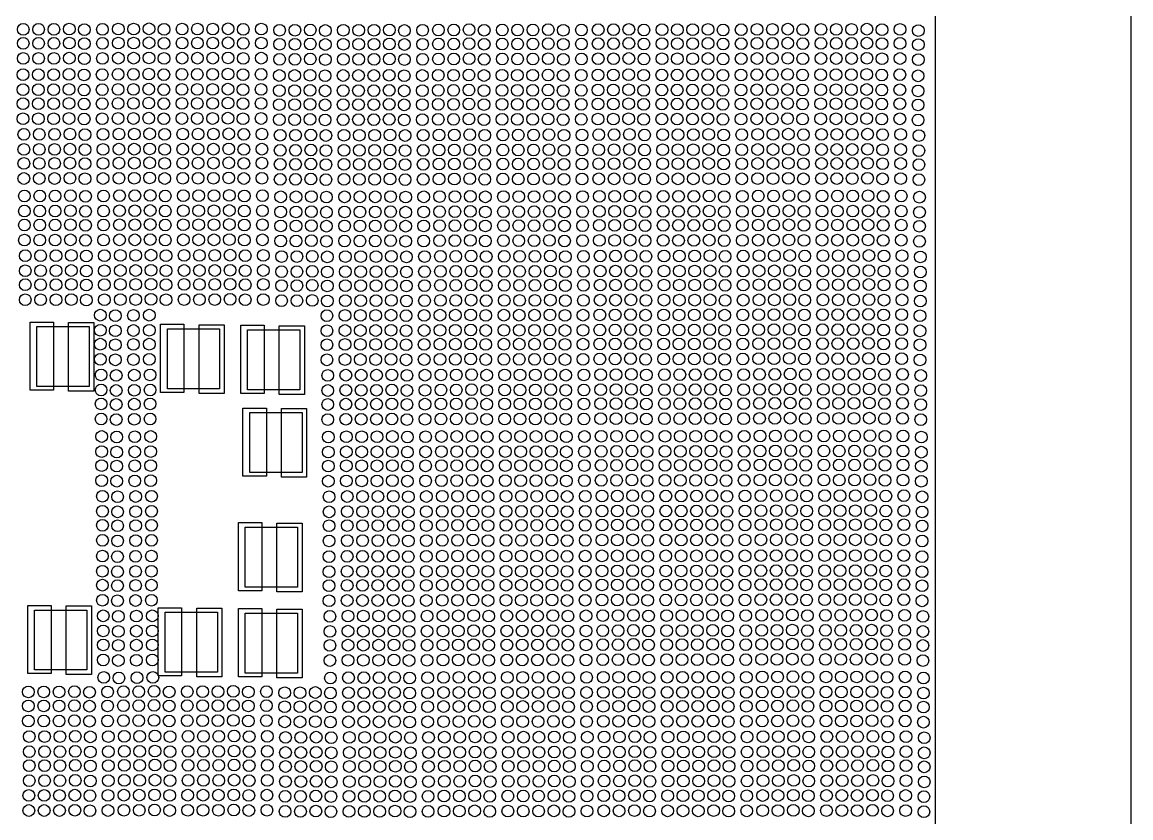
# Model space of a CAD drawing. Header units: millimetres. Extents: x 214 to 707, y -205 to 78.
# Drawn here: x 529.84 to 565.76, y -33.61 to -7.83 of the extents above; entities that cross this region are included whole.
import ezdxf

# ---------------------------------------------------------------- set-up
doc = ezdxf.new("R2010")
doc.units = ezdxf.units.MM
doc.layers.get('0').update_dxf_attribs({"linetype": 'CONTINUOUS', "lineweight": 25})

msp = doc.modelspace()

# ---------------------------------------------------------------- linework, layer by layer
for points in [[(499.764, 18.308), (565.756, 18.308), (565.756, -66.052), (499.764, -66.052)], [(506.424, 6.701), (559.411, 6.701), (559.411, -54.408), (506.424, -54.408)], [(530.093, -17.547), (530.85, -17.547), (530.85, -19.757), (530.093, -19.757)], [(531.339, -17.561), (532.155, -17.561), (532.155, -19.786), (531.339, -19.786)], [(530.316, -17.695), (532.007, -17.695), (532.007, -19.638), (530.316, -19.638)], [(534.32, -17.621), (535.077, -17.621), (535.077, -19.831), (534.32, -19.831)], [(534.543, -17.769), (536.234, -17.769), (536.234, -19.712), (534.543, -19.712)], [(535.566, -17.636), (536.382, -17.636), (536.382, -19.861), (535.566, -19.861)], [(536.916, -17.65), (537.672, -17.65), (537.672, -19.861), (536.916, -19.861)], [(537.139, -17.799), (538.829, -17.799), (538.829, -19.742), (537.139, -19.742)], [(538.162, -17.665), (538.978, -17.665), (538.978, -19.89), (538.162, -19.89)], [(536.99, -20.335), (537.747, -20.335), (537.747, -22.545), (536.99, -22.545)], [(538.236, -20.35), (539.052, -20.35), (539.052, -22.575), (538.236, -22.575)], [(537.213, -20.483), (538.904, -20.483), (538.904, -22.427), (537.213, -22.427)], [(536.842, -24.043), (537.598, -24.043), (537.598, -26.253), (536.842, -26.253)], [(538.088, -24.058), (538.904, -24.058), (538.904, -26.283), (538.088, -26.283)], [(537.064, -24.192), (538.755, -24.192), (538.755, -26.135), (537.064, -26.135)], [(530.019, -26.728), (530.775, -26.728), (530.775, -28.938), (530.019, -28.938)], [(530.241, -26.876), (531.932, -26.876), (531.932, -28.819), (530.241, -28.819)], [(531.265, -26.743), (532.081, -26.743), (532.081, -28.968), (531.265, -28.968)], [(534.246, -26.802), (535.003, -26.802), (535.003, -29.012), (534.246, -29.012)], [(535.492, -26.817), (536.308, -26.817), (536.308, -29.042), (535.492, -29.042)], [(536.842, -26.832), (537.598, -26.832), (537.598, -29.042), (536.842, -29.042)], [(538.088, -26.847), (538.904, -26.847), (538.904, -29.071), (538.088, -29.071)], [(534.469, -26.95), (536.16, -26.95), (536.16, -28.893), (534.469, -28.893)], [(537.064, -26.98), (538.755, -26.98), (538.755, -28.923), (537.064, -28.923)]]:
    msp.add_lwpolyline(points, close=True)
for centre in [(529.871, -8.067), (530.368, -8.067), (530.865, -8.067), (531.362, -8.058), (531.85, -8.076), (532.436, -8.067), (532.951, -8.058), (533.448, -8.058), (533.945, -8.049), (534.433, -8.067), (535.018, -8.058), (535.515, -8.058), (536.012, -8.058), (536.509, -8.049), (536.998, -8.067), (537.583, -8.058), (539.169, -8.086), (541.734, -8.086), (543.322, -8.086), (543.819, -8.086), (544.316, -8.077), (545.39, -8.086), (545.887, -8.086), (546.384, -8.086), (546.881, -8.077), (547.955, -8.086), (548.498, -8.078), (548.995, -8.078), (549.492, -8.069), (549.98, -8.087), (550.566, -8.078), (551.063, -8.078), (551.56, -8.078), (552.057, -8.069), (552.545, -8.087), (553.131, -8.078), (553.646, -8.069), (554.143, -8.069), (554.64, -8.06), (555.128, -8.078), (555.714, -8.069), (556.211, -8.069), (556.708, -8.069), (557.205, -8.06), (557.693, -8.078), (558.278, -8.069), (538.175, -8.095), (538.672, -8.095), (539.657, -8.104), (540.243, -8.095), (540.74, -8.095), (541.237, -8.095), (542.222, -8.104), (542.808, -8.095), (544.805, -8.095), (547.369, -8.095), (558.87, -8.106), (529.871, -8.519), (530.368, -8.519), (530.865, -8.519), (531.362, -8.511), (531.85, -8.528), (532.436, -8.519), (532.951, -8.511), (533.448, -8.511), (533.945, -8.502), (534.433, -8.519), (535.018, -8.511), (535.515, -8.511), (536.012, -8.511), (536.509, -8.502), (536.998, -8.519), (537.583, -8.511), (538.175, -8.548), (538.672, -8.548), (539.169, -8.539), (539.657, -8.556), (540.243, -8.548), (540.74, -8.548), (541.237, -8.548), (541.734, -8.539), (542.222, -8.556), (542.808, -8.548), (543.322, -8.539), (543.819, -8.539), (544.316, -8.53), (544.805, -8.548), (545.39, -8.539), (545.887, -8.539), (546.384, -8.539), (546.881, -8.53), (547.369, -8.548), (547.955, -8.539), (548.498, -8.53), (548.995, -8.53), (549.492, -8.521), (549.98, -8.539), (550.566, -8.53), (551.063, -8.53), (551.56, -8.53), (552.057, -8.521), (552.545, -8.539), (553.131, -8.53), (553.646, -8.521), (554.143, -8.521), (554.64, -8.513), (555.128, -8.53), (555.714, -8.521), (556.211, -8.521), (556.708, -8.521), (557.205, -8.513), (557.693, -8.53), (558.278, -8.521), (558.87, -8.559), (529.871, -9.008), (530.368, -9.008), (530.865, -9.008), (531.362, -8.999), (531.85, -9.016), (532.436, -9.008), (532.951, -8.999), (533.448, -8.999), (533.945, -8.99), (534.433, -9.008), (535.018, -8.999), (535.515, -8.999), (536.012, -8.999), (536.509, -8.99), (536.998, -9.008), (537.583, -8.999), (538.175, -9.036), (538.672, -9.036), (539.169, -9.027), (539.657, -9.045), (540.243, -9.036), (540.74, -9.036), (541.237, -9.036), (541.734, -9.027), (542.222, -9.045), (542.808, -9.036), (543.322, -9.027), (543.819, -9.027), (544.316, -9.018), (544.805, -9.036), (545.39, -9.027), (545.887, -9.027), (546.384, -9.027), (546.881, -9.018), (547.369, -9.036), (547.955, -9.027), (548.498, -9.018), (548.995, -9.018), (549.492, -9.01), (549.98, -9.027), (550.566, -9.018), (551.063, -9.018), (551.56, -9.018), (552.057, -9.01), (552.545, -9.027), (553.131, -9.018), (553.646, -9.01), (554.143, -9.01), (554.64, -9.001), (555.128, -9.018), (555.714, -9.01), (556.211, -9.01), (556.708, -9.01), (557.205, -9.001), (557.693, -9.018), (558.278, -9.01), (558.87, -9.047), (531.355, -9.524), (532.944, -9.524), (533.441, -9.524), (533.938, -9.515), (535.012, -9.524), (535.509, -9.524), (536.006, -9.524), (536.503, -9.515), (537.577, -9.524), (554.633, -9.526), (557.198, -9.526), (529.864, -9.533), (530.361, -9.533), (530.858, -9.533), (531.844, -9.542), (532.429, -9.533), (534.426, -9.533), (536.991, -9.533), (538.168, -9.561), (538.665, -9.561), (539.162, -9.553), (539.651, -9.57), (540.236, -9.561), (540.733, -9.561), (541.23, -9.561), (541.727, -9.553), (542.215, -9.57), (542.801, -9.561), (543.316, -9.553), (543.813, -9.553), (544.31, -9.544), (544.798, -9.561), (545.384, -9.553), (545.881, -9.553), (546.378, -9.553), (546.875, -9.544), (547.363, -9.561), (547.949, -9.553), (548.492, -9.544), (548.989, -9.544), (549.486, -9.535), (549.974, -9.553), (550.56, -9.544), (551.057, -9.544), (551.554, -9.544), (552.051, -9.535), (552.539, -9.553), (553.124, -9.544), (553.639, -9.535), (554.136, -9.535), (555.121, -9.544), (555.707, -9.535), (556.204, -9.535), (556.701, -9.535), (557.686, -9.544), (558.272, -9.535), (558.864, -9.572), (529.864, -10.021), (530.361, -10.021), (530.858, -10.021), (531.355, -10.012), (531.844, -10.03), (532.429, -10.021), (532.944, -10.012), (533.441, -10.012), (533.938, -10.004), (534.426, -10.021), (535.012, -10.012), (535.509, -10.012), (536.006, -10.012), (536.503, -10.004), (536.991, -10.021), (537.577, -10.012), (538.168, -10.05), (538.665, -10.05), (539.162, -10.041), (539.651, -10.058), (540.236, -10.05), (540.733, -10.05), (541.23, -10.05), (541.727, -10.041), (542.215, -10.058), (542.801, -10.05), (543.316, -10.041), (543.813, -10.041), (544.31, -10.032), (544.798, -10.05), (545.384, -10.041), (545.881, -10.041), (546.378, -10.041), (546.875, -10.032), (547.363, -10.05), (547.949, -10.041), (548.492, -10.032), (548.989, -10.032), (549.486, -10.023), (549.974, -10.041), (550.56, -10.032), (551.057, -10.032), (551.554, -10.032), (552.051, -10.023), (552.539, -10.041), (553.124, -10.032), (553.639, -10.023), (554.136, -10.023), (554.633, -10.015), (555.121, -10.032), (555.707, -10.023), (556.204, -10.023), (556.701, -10.023), (557.198, -10.015), (557.686, -10.032), (558.272, -10.023), (558.864, -10.06), (529.864, -10.474), (530.361, -10.474), (530.858, -10.474), (531.355, -10.465), (531.844, -10.483), (532.429, -10.474), (532.944, -10.465), (533.441, -10.465), (533.938, -10.456), (534.426, -10.474), (535.012, -10.465), (535.509, -10.465), (536.006, -10.465), (536.503, -10.456), (536.991, -10.474), (537.577, -10.465), (538.168, -10.502), (538.665, -10.502), (539.162, -10.493), (539.651, -10.511), (540.236, -10.502), (540.733, -10.502), (541.23, -10.502), (541.727, -10.493), (542.215, -10.511), (542.801, -10.502), (543.316, -10.493), (543.813, -10.493), (544.31, -10.484), (544.798, -10.502), (545.384, -10.493), (545.881, -10.493), (546.378, -10.493), (546.875, -10.484), (547.363, -10.502), (547.949, -10.493), (548.492, -10.485), (548.989, -10.485), (549.486, -10.476), (549.974, -10.494), (550.56, -10.485), (551.057, -10.485), (551.554, -10.485), (552.051, -10.476), (552.539, -10.494), (553.124, -10.485), (553.639, -10.476), (554.136, -10.476), (554.633, -10.467), (555.121, -10.485), (555.707, -10.476), (556.204, -10.476), (556.701, -10.476), (557.198, -10.467), (557.686, -10.485), (558.272, -10.476), (558.864, -10.513), (529.864, -10.962), (530.361, -10.962), (530.858, -10.962), (531.355, -10.953), (532.429, -10.962), (532.944, -10.953), (533.441, -10.953), (533.938, -10.944), (534.426, -10.962), (535.012, -10.953), (535.509, -10.953), (536.006, -10.953), (536.503, -10.944), (536.991, -10.962), (537.577, -10.953), (549.486, -10.964), (552.051, -10.964), (553.639, -10.964), (554.136, -10.964), (554.633, -10.955), (555.707, -10.964), (556.204, -10.964), (556.701, -10.964), (557.198, -10.955), (558.272, -10.964), (531.844, -10.971), (538.168, -10.99), (538.665, -10.99), (539.162, -10.981), (539.651, -10.999), (540.236, -10.99), (540.733, -10.99), (541.23, -10.99), (541.727, -10.981), (542.215, -10.999), (542.801, -10.99), (543.316, -10.981), (543.813, -10.981), (544.31, -10.973), (544.798, -10.99), (545.384, -10.981), (545.881, -10.981), (546.378, -10.981), (546.875, -10.973), (547.363, -10.99), (547.949, -10.981), (548.492, -10.973), (548.989, -10.973), (549.974, -10.982), (550.56, -10.973), (551.057, -10.973), (551.554, -10.973), (552.539, -10.982), (553.124, -10.973), (555.121, -10.973), (557.686, -10.973), (558.864, -11.001), (529.891, -11.468), (530.388, -11.468), (530.885, -11.468), (531.382, -11.459), (531.87, -11.477), (532.456, -11.468), (532.971, -11.459), (533.468, -11.459), (533.965, -11.45), (534.453, -11.468), (535.039, -11.459), (535.536, -11.459), (536.033, -11.459), (536.53, -11.45), (537.018, -11.468), (537.603, -11.459), (538.195, -11.496), (538.692, -11.496), (539.189, -11.487), (539.677, -11.505), (540.263, -11.496), (540.76, -11.496), (541.257, -11.496), (541.754, -11.487), (542.242, -11.505), (542.828, -11.496), (543.343, -11.487), (543.84, -11.487), (544.337, -11.478), (544.825, -11.496), (545.41, -11.487), (545.907, -11.487), (546.404, -11.487), (546.901, -11.478), (547.39, -11.496), (547.975, -11.487), (548.518, -11.479), (549.015, -11.479), (549.512, -11.47), (550, -11.488), (550.586, -11.479), (551.083, -11.479), (551.58, -11.479), (552.077, -11.47), (552.565, -11.488), (553.151, -11.479), (553.666, -11.47), (554.163, -11.47), (554.66, -11.461), (555.148, -11.479), (555.734, -11.47), (556.231, -11.47), (556.728, -11.47), (557.225, -11.461), (557.713, -11.479), (558.299, -11.47), (558.89, -11.507), (529.891, -11.956), (530.388, -11.956), (530.885, -11.956), (531.382, -11.947), (531.87, -11.965), (532.456, -11.956), (532.971, -11.947), (533.468, -11.947), (533.965, -11.938), (534.453, -11.956), (535.039, -11.947), (535.536, -11.947), (536.033, -11.947), (536.53, -11.938), (537.018, -11.956), (537.603, -11.947), (538.195, -11.984), (538.692, -11.984), (539.189, -11.975), (539.677, -11.993), (540.263, -11.984), (540.76, -11.984), (541.257, -11.984), (541.754, -11.975), (542.242, -11.993), (542.828, -11.984), (543.343, -11.975), (543.84, -11.975), (544.337, -11.967), (544.825, -11.984), (545.41, -11.975), (545.907, -11.975), (546.404, -11.975), (546.901, -11.967), (547.39, -11.984), (547.975, -11.975), (548.518, -11.967), (549.015, -11.967), (549.512, -11.958), (550, -11.976), (550.586, -11.967), (551.083, -11.967), (551.58, -11.967), (552.077, -11.958), (552.565, -11.976), (553.151, -11.967), (553.666, -11.958), (554.163, -11.958), (554.66, -11.949), (555.148, -11.967), (555.734, -11.958), (556.231, -11.958), (556.728, -11.958), (557.225, -11.949), (557.713, -11.967), (558.299, -11.958), (558.89, -11.995), (531.382, -12.4), (532.971, -12.4), (533.468, -12.4), (533.965, -12.391), (535.039, -12.4), (535.536, -12.4), (536.033, -12.4), (536.53, -12.391), (537.603, -12.4), (554.66, -12.402), (557.225, -12.402), (529.891, -12.409), (530.388, -12.409), (530.885, -12.409), (531.87, -12.418), (532.456, -12.409), (534.453, -12.409), (537.018, -12.409), (538.195, -12.437), (538.692, -12.437), (539.189, -12.428), (539.677, -12.446), (540.263, -12.437), (540.76, -12.437), (541.257, -12.437), (541.754, -12.428), (542.242, -12.446), (542.828, -12.437), (543.343, -12.428), (543.84, -12.428), (544.337, -12.419), (544.825, -12.437), (545.41, -12.428), (545.907, -12.428), (546.404, -12.428), (546.901, -12.419), (547.39, -12.437), (547.975, -12.428), (548.518, -12.42), (549.015, -12.42), (549.512, -12.411), (550, -12.429), (550.586, -12.42), (551.083, -12.42), (551.58, -12.42), (552.077, -12.411), (552.565, -12.429), (553.151, -12.42), (553.666, -12.411), (554.163, -12.411), (555.148, -12.42), (555.734, -12.411), (556.231, -12.411), (556.728, -12.411), (557.713, -12.42), (558.299, -12.411), (558.89, -12.448), (529.891, -12.897), (530.388, -12.897), (530.885, -12.897), (531.382, -12.888), (531.87, -12.906), (532.456, -12.897), (532.971, -12.888), (533.468, -12.888), (533.965, -12.879), (534.453, -12.897), (535.039, -12.888), (535.536, -12.888), (536.033, -12.888), (536.53, -12.879), (537.018, -12.897), (537.603, -12.888), (538.195, -12.925), (538.692, -12.925), (539.189, -12.916), (539.677, -12.934), (540.263, -12.925), (540.76, -12.925), (541.257, -12.925), (541.754, -12.916), (542.242, -12.934), (542.828, -12.925), (543.343, -12.916), (543.84, -12.916), (544.337, -12.907), (544.825, -12.925), (545.41, -12.916), (545.907, -12.916), (546.404, -12.916), (546.901, -12.907), (547.39, -12.925), (547.975, -12.916), (548.518, -12.908), (549.015, -12.908), (549.512, -12.899), (550, -12.917), (550.586, -12.908), (551.083, -12.908), (551.58, -12.908), (552.077, -12.899), (552.565, -12.917), (553.151, -12.908), (553.666, -12.899), (554.163, -12.899), (554.66, -12.89), (555.148, -12.908), (555.734, -12.899), (556.231, -12.899), (556.728, -12.899), (557.225, -12.89), (557.713, -12.908), (558.299, -12.899), (558.89, -12.936), (529.909, -13.464), (530.406, -13.464), (530.903, -13.464), (531.4, -13.455), (531.888, -13.473), (532.474, -13.464), (532.989, -13.455), (533.486, -13.455), (533.983, -13.446), (534.471, -13.464), (535.056, -13.455), (535.553, -13.455), (536.05, -13.455), (536.547, -13.446), (537.036, -13.464), (537.621, -13.455), (544.354, -13.474), (546.919, -13.474), (548.536, -13.475), (549.033, -13.475), (549.53, -13.466), (550.604, -13.475), (551.101, -13.475), (551.598, -13.475), (552.095, -13.466), (553.169, -13.475), (553.684, -13.466), (554.181, -13.466), (554.678, -13.457), (555.166, -13.475), (555.752, -13.466), (556.249, -13.466), (556.746, -13.466), (557.243, -13.457), (557.731, -13.475), (558.316, -13.466), (538.213, -13.492), (538.71, -13.492), (539.207, -13.483), (539.695, -13.501), (540.281, -13.492), (540.778, -13.492), (541.275, -13.492), (541.772, -13.483), (542.26, -13.501), (542.846, -13.492), (543.36, -13.483), (543.857, -13.483), (544.843, -13.492), (545.428, -13.483), (545.925, -13.483), (546.422, -13.483), (547.407, -13.492), (547.993, -13.483), (550.018, -13.484), (552.583, -13.484), (558.908, -13.503), (529.909, -13.952), (530.406, -13.952), (530.903, -13.952), (531.4, -13.943), (531.888, -13.961), (532.474, -13.952), (532.989, -13.943), (533.486, -13.943), (533.983, -13.934), (534.471, -13.952), (535.056, -13.943), (535.553, -13.943), (536.05, -13.943), (536.547, -13.934), (537.036, -13.952), (537.621, -13.943), (538.213, -13.98), (538.71, -13.98), (539.207, -13.971), (539.695, -13.989), (540.281, -13.98), (540.778, -13.98), (541.275, -13.98), (541.772, -13.971), (542.26, -13.989), (542.846, -13.98), (543.36, -13.971), (543.857, -13.971), (544.354, -13.962), (544.843, -13.98), (545.428, -13.971), (545.925, -13.971), (546.422, -13.971), (546.919, -13.962), (547.407, -13.98), (547.993, -13.971), (548.536, -13.963), (549.033, -13.963), (549.53, -13.954), (550.018, -13.972), (550.604, -13.963), (551.101, -13.963), (551.598, -13.963), (552.095, -13.954), (552.583, -13.972), (553.169, -13.963), (553.684, -13.954), (554.181, -13.954), (554.678, -13.945), (555.166, -13.963), (555.752, -13.954), (556.249, -13.954), (556.746, -13.954), (557.243, -13.945), (557.731, -13.963), (558.316, -13.954), (558.908, -13.991), (529.909, -14.405), (530.406, -14.405), (530.903, -14.405), (531.4, -14.396), (531.888, -14.413), (532.474, -14.405), (532.989, -14.396), (533.486, -14.396), (533.983, -14.387), (534.471, -14.405), (535.056, -14.396), (535.553, -14.396), (536.05, -14.396), (536.547, -14.387), (537.036, -14.405), (537.621, -14.396), (538.213, -14.433), (538.71, -14.433), (539.207, -14.424), (539.695, -14.442), (540.281, -14.433), (540.778, -14.433), (541.275, -14.433), (541.772, -14.424), (542.26, -14.442), (542.846, -14.433), (543.36, -14.424), (543.857, -14.424), (544.354, -14.415), (544.843, -14.433), (545.428, -14.424), (545.925, -14.424), (546.422, -14.424), (546.919, -14.415), (547.407, -14.433), (547.993, -14.424), (548.536, -14.415), (549.033, -14.415), (549.53, -14.407), (550.018, -14.424), (550.604, -14.415), (551.101, -14.415), (551.598, -14.415), (552.095, -14.407), (552.583, -14.424), (553.169, -14.415), (553.684, -14.407), (554.181, -14.407), (554.678, -14.398), (555.166, -14.415), (555.752, -14.407), (556.249, -14.407), (556.746, -14.407), (557.243, -14.398), (557.731, -14.415), (558.316, -14.407), (558.908, -14.444), (529.909, -14.893), (530.406, -14.893), (530.903, -14.893), (531.4, -14.884), (531.888, -14.902), (532.474, -14.893), (532.989, -14.884), (533.486, -14.884), (533.983, -14.875), (534.471, -14.893), (535.056, -14.884), (535.553, -14.884), (536.05, -14.884), (536.547, -14.875), (537.036, -14.893), (537.621, -14.884), (539.207, -14.912), (541.772, -14.912), (543.36, -14.912), (543.857, -14.912), (544.354, -14.903), (545.428, -14.912), (545.925, -14.912), (546.422, -14.912), (546.919, -14.903), (547.993, -14.912), (548.536, -14.904), (549.033, -14.904), (549.53, -14.895), (550.018, -14.912), (550.604, -14.904), (551.101, -14.904), (551.598, -14.904), (552.095, -14.895), (552.583, -14.912), (553.169, -14.904), (553.684, -14.895), (554.181, -14.895), (554.678, -14.886), (555.166, -14.904), (555.752, -14.895), (556.249, -14.895), (556.746, -14.895), (557.243, -14.886), (557.731, -14.904), (558.316, -14.895), (538.213, -14.921), (538.71, -14.921), (539.695, -14.93), (540.281, -14.921), (540.778, -14.921), (541.275, -14.921), (542.26, -14.93), (542.846, -14.921), (544.843, -14.921), (547.407, -14.921), (558.908, -14.932), (529.936, -15.399), (530.433, -15.399), (530.93, -15.399), (531.427, -15.39), (531.915, -15.407), (532.5, -15.399), (533.015, -15.39), (533.512, -15.39), (534.009, -15.381), (534.497, -15.399), (535.083, -15.39), (535.58, -15.39), (536.077, -15.39), (536.574, -15.381), (537.062, -15.399), (537.648, -15.39), (538.24, -15.427), (538.737, -15.427), (539.234, -15.418), (539.722, -15.436), (540.307, -15.427), (540.804, -15.427), (541.301, -15.427), (541.798, -15.418), (542.287, -15.436), (542.872, -15.427), (543.387, -15.418), (543.884, -15.418), (544.381, -15.409), (544.869, -15.427), (545.455, -15.418), (545.952, -15.418), (546.449, -15.418), (546.946, -15.409), (547.434, -15.427), (548.02, -15.418), (548.563, -15.409), (549.06, -15.409), (549.557, -15.401), (550.045, -15.418), (550.631, -15.409), (551.128, -15.409), (551.625, -15.409), (552.122, -15.401), (552.61, -15.418), (553.196, -15.409), (553.71, -15.401), (554.207, -15.401), (554.704, -15.392), (555.192, -15.409), (555.778, -15.401), (556.275, -15.401), (556.772, -15.401), (557.269, -15.392), (557.757, -15.409), (558.343, -15.401), (558.935, -15.438), (529.936, -15.887), (530.433, -15.887), (530.93, -15.887), (531.427, -15.878), (531.915, -15.896), (532.5, -15.887), (533.015, -15.878), (533.512, -15.878), (534.009, -15.869), (534.497, -15.887), (535.083, -15.878), (535.58, -15.878), (536.077, -15.878), (536.574, -15.869), (537.062, -15.887), (537.648, -15.878), (538.24, -15.915), (538.737, -15.915), (539.234, -15.906), (539.722, -15.924), (540.307, -15.915), (540.804, -15.915), (541.301, -15.915), (541.798, -15.906), (542.287, -15.924), (542.872, -15.915), (543.387, -15.906), (543.884, -15.906), (544.381, -15.897), (544.869, -15.915), (545.455, -15.906), (545.952, -15.906), (546.449, -15.906), (546.946, -15.897), (547.434, -15.915), (548.02, -15.906), (548.563, -15.898), (549.06, -15.898), (549.557, -15.889), (550.045, -15.906), (550.631, -15.898), (551.128, -15.898), (551.625, -15.898), (552.122, -15.889), (552.61, -15.906), (553.196, -15.898), (553.71, -15.889), (554.207, -15.889), (554.704, -15.88), (555.192, -15.898), (555.778, -15.889), (556.275, -15.889), (556.772, -15.889), (557.269, -15.88), (557.757, -15.898), (558.343, -15.889), (558.935, -15.926), (529.936, -16.339), (530.433, -16.339), (530.93, -16.339), (531.427, -16.33), (531.915, -16.348), (532.5, -16.339), (533.015, -16.33), (533.512, -16.33), (534.009, -16.322), (534.497, -16.339), (535.083, -16.33), (535.58, -16.33), (536.077, -16.33), (536.574, -16.322), (537.062, -16.339), (537.648, -16.33), (544.381, -16.35), (546.946, -16.35), (548.563, -16.35), (549.06, -16.35), (549.557, -16.341), (550.631, -16.35), (551.128, -16.35), (551.625, -16.35), (552.122, -16.341), (553.196, -16.35), (553.71, -16.341), (554.207, -16.341), (554.704, -16.332), (555.192, -16.35), (555.778, -16.341), (556.275, -16.341), (556.772, -16.341), (557.269, -16.332), (557.757, -16.35), (558.343, -16.341), (538.24, -16.367), (538.737, -16.367), (539.234, -16.359), (539.722, -16.376), (540.307, -16.367), (540.804, -16.367), (541.301, -16.367), (541.798, -16.359), (542.287, -16.376), (542.872, -16.367), (543.387, -16.359), (543.884, -16.359), (544.869, -16.367), (545.455, -16.359), (545.952, -16.359), (546.449, -16.359), (547.434, -16.367), (548.02, -16.359), (550.045, -16.359), (552.61, -16.359), (558.935, -16.378), (529.936, -16.827), (530.433, -16.827), (530.93, -16.827), (531.427, -16.819), (531.915, -16.836), (532.5, -16.827), (533.015, -16.819), (533.512, -16.819), (534.009, -16.81), (534.497, -16.827), (535.083, -16.819), (535.58, -16.819), (536.077, -16.819), (536.574, -16.81), (537.062, -16.827), (537.648, -16.819), (538.24, -16.856), (538.737, -16.856), (539.234, -16.847), (539.722, -16.864), (540.307, -16.856), (540.804, -16.856), (541.301, -16.856), (541.798, -16.847), (542.287, -16.864), (542.872, -16.856), (543.387, -16.847), (543.884, -16.847), (544.381, -16.838), (544.869, -16.856), (545.455, -16.847), (545.952, -16.847), (546.449, -16.847), (546.946, -16.838), (547.434, -16.856), (548.02, -16.847), (548.563, -16.838), (549.06, -16.838), (549.557, -16.829), (550.045, -16.847), (550.631, -16.838), (551.128, -16.838), (551.625, -16.838), (552.122, -16.829), (552.61, -16.847), (553.196, -16.838), (553.71, -16.829), (554.207, -16.829), (554.704, -16.821), (555.192, -16.838), (555.778, -16.829), (556.275, -16.829), (556.772, -16.829), (557.269, -16.821), (557.757, -16.838), (558.343, -16.829), (558.935, -16.867), (532.367, -17.325), (532.855, -17.342), (533.441, -17.334), (533.956, -17.325), (539.71, -17.342), (540.296, -17.334), (540.793, -17.334), (541.29, -17.334), (541.787, -17.325), (542.275, -17.342), (542.861, -17.334), (543.375, -17.325), (543.872, -17.325), (544.369, -17.316), (544.857, -17.334), (545.443, -17.325), (545.94, -17.325), (546.437, -17.325), (546.934, -17.316), (547.422, -17.334), (548.008, -17.325), (548.551, -17.316), (549.048, -17.316), (549.545, -17.307), (550.033, -17.325), (550.619, -17.316), (551.116, -17.316), (551.613, -17.316), (552.11, -17.307), (552.598, -17.325), (553.184, -17.316), (553.699, -17.307), (554.196, -17.307), (554.693, -17.299), (555.181, -17.316), (555.766, -17.307), (556.263, -17.307), (556.76, -17.307), (557.257, -17.299), (557.746, -17.316), (558.331, -17.307), (558.923, -17.344), (554.693, -17.787), (557.257, -17.787), (532.367, -17.813), (532.855, -17.831), (533.441, -17.822), (533.956, -17.813), (539.71, -17.831), (540.296, -17.822), (540.793, -17.822), (541.29, -17.822), (541.787, -17.813), (542.275, -17.831), (542.861, -17.822), (543.375, -17.813), (543.872, -17.813), (544.369, -17.804), (544.857, -17.822), (545.443, -17.813), (545.94, -17.813), (546.437, -17.813), (546.934, -17.804), (547.422, -17.822), (548.008, -17.813), (548.551, -17.804), (549.048, -17.804), (549.545, -17.796), (550.033, -17.813), (550.619, -17.804), (551.116, -17.804), (551.613, -17.804), (552.11, -17.796), (552.598, -17.813), (553.184, -17.804), (553.699, -17.796), (554.196, -17.796), (555.181, -17.804), (555.766, -17.796), (556.263, -17.796), (556.76, -17.796), (557.746, -17.804), (558.331, -17.796), (558.923, -17.833), (532.367, -18.265), (532.855, -18.283), (533.441, -18.274), (533.956, -18.265), (539.71, -18.283), (540.296, -18.274), (540.793, -18.274), (541.29, -18.274), (541.787, -18.265), (542.275, -18.283), (542.861, -18.274), (543.375, -18.265), (543.872, -18.265), (544.369, -18.257), (544.857, -18.274), (545.443, -18.265), (545.94, -18.265), (546.437, -18.265), (546.934, -18.257), (547.422, -18.274), (548.008, -18.265), (548.551, -18.257), (549.048, -18.257), (549.545, -18.248), (550.033, -18.266), (550.619, -18.257), (551.116, -18.257), (551.613, -18.257), (552.11, -18.248), (552.598, -18.266), (553.184, -18.257), (553.699, -18.248), (554.196, -18.248), (554.693, -18.239), (555.181, -18.257), (555.766, -18.248), (556.263, -18.248), (556.76, -18.248), (557.257, -18.239), (557.746, -18.257), (558.331, -18.248), (558.923, -18.285), (532.367, -18.754), (532.855, -18.771), (533.441, -18.762), (533.956, -18.754), (539.71, -18.771), (540.296, -18.762), (540.793, -18.762), (541.29, -18.762), (541.787, -18.754), (542.275, -18.771), (542.861, -18.762), (543.375, -18.754), (543.872, -18.754), (544.369, -18.745), (544.857, -18.762), (545.443, -18.754), (545.94, -18.754), (546.437, -18.754), (546.934, -18.745), (547.422, -18.762), (548.008, -18.754), (548.551, -18.745), (549.048, -18.745), (549.545, -18.736), (550.033, -18.754), (550.619, -18.745), (551.116, -18.745), (551.613, -18.745), (552.11, -18.736), (552.598, -18.754), (553.184, -18.745), (553.699, -18.736), (554.196, -18.736), (554.693, -18.727), (555.181, -18.745), (555.766, -18.736), (556.263, -18.736), (556.76, -18.736), (557.257, -18.727), (557.746, -18.745), (558.331, -18.736), (558.923, -18.773), (532.394, -19.259), (532.882, -19.277), (533.468, -19.268), (533.982, -19.259), (539.737, -19.277), (540.322, -19.268), (540.819, -19.268), (541.316, -19.268), (541.813, -19.259), (542.301, -19.277), (542.887, -19.268), (543.402, -19.259), (543.899, -19.259), (544.396, -19.251), (544.884, -19.268), (545.47, -19.259), (545.967, -19.259), (546.464, -19.259), (546.961, -19.251), (547.449, -19.268), (548.035, -19.259), (548.578, -19.251), (549.075, -19.251), (549.572, -19.242), (550.06, -19.26), (550.646, -19.251), (551.143, -19.251), (551.64, -19.251), (552.137, -19.242), (552.625, -19.26), (553.21, -19.251), (553.725, -19.242), (554.222, -19.242), (554.719, -19.233), (555.207, -19.251), (555.793, -19.242), (556.29, -19.242), (556.787, -19.242), (557.284, -19.233), (557.772, -19.251), (558.358, -19.242), (558.95, -19.279), (532.394, -19.748), (532.882, -19.765), (533.468, -19.756), (533.982, -19.748), (539.737, -19.765), (540.322, -19.756), (540.819, -19.756), (541.316, -19.756), (541.813, -19.748), (542.301, -19.765), (542.887, -19.756), (543.402, -19.748), (543.899, -19.748), (544.396, -19.739), (544.884, -19.756), (545.47, -19.748), (545.967, -19.748), (546.464, -19.748), (546.961, -19.739), (547.449, -19.756), (548.035, -19.748), (548.578, -19.739), (549.075, -19.739), (549.572, -19.73), (550.06, -19.748), (550.646, -19.739), (551.143, -19.739), (551.64, -19.739), (552.137, -19.73), (552.625, -19.748), (553.21, -19.739), (553.725, -19.73), (554.222, -19.73), (554.719, -19.721), (555.207, -19.739), (555.793, -19.73), (556.29, -19.73), (556.787, -19.73), (557.284, -19.721), (557.772, -19.739), (558.358, -19.73), (558.95, -19.767), (532.394, -20.2), (532.882, -20.218), (533.468, -20.209), (533.982, -20.2), (539.737, -20.218), (540.322, -20.209), (540.819, -20.209), (541.316, -20.209), (541.813, -20.2), (542.301, -20.218), (542.887, -20.209), (543.402, -20.2), (543.899, -20.2), (544.396, -20.191), (544.884, -20.209), (545.47, -20.2), (545.967, -20.2), (546.464, -20.2), (546.961, -20.191), (547.449, -20.209), (548.035, -20.2), (548.578, -20.192), (549.075, -20.192), (549.572, -20.183), (550.06, -20.201), (550.646, -20.192), (551.143, -20.192), (551.64, -20.192), (552.137, -20.183), (552.625, -20.201), (553.21, -20.192), (553.725, -20.183), (554.222, -20.183), (554.719, -20.174), (555.207, -20.192), (555.793, -20.183), (556.29, -20.183), (556.787, -20.183), (557.284, -20.174), (557.772, -20.192), (558.358, -20.183), (558.95, -20.22), (554.719, -20.662), (557.284, -20.662), (532.394, -20.688), (532.882, -20.706), (533.468, -20.697), (533.982, -20.688), (539.737, -20.706), (540.322, -20.697), (540.819, -20.697), (541.316, -20.697), (541.813, -20.688), (542.301, -20.706), (542.887, -20.697), (543.402, -20.688), (543.899, -20.688), (544.396, -20.679), (544.884, -20.697), (545.47, -20.688), (545.967, -20.688), (546.464, -20.688), (546.961, -20.679), (547.449, -20.697), (548.035, -20.688), (548.578, -20.68), (549.075, -20.68), (549.572, -20.671), (550.06, -20.689), (550.646, -20.68), (551.143, -20.68), (551.64, -20.68), (552.137, -20.671), (552.625, -20.689), (553.21, -20.68), (553.725, -20.671), (554.222, -20.671), (555.207, -20.68), (555.793, -20.671), (556.29, -20.671), (556.787, -20.671), (557.772, -20.68), (558.358, -20.671), (558.95, -20.708), (532.412, -21.255), (532.9, -21.273), (533.485, -21.264), (534, -21.255), (539.754, -21.273), (540.34, -21.264), (540.837, -21.264), (541.334, -21.264), (541.831, -21.255), (542.319, -21.273), (542.905, -21.264), (543.42, -21.255), (543.917, -21.255), (544.414, -21.246), (544.902, -21.264), (545.488, -21.255), (545.985, -21.255), (546.482, -21.255), (546.979, -21.246), (547.467, -21.264), (548.053, -21.255), (548.596, -21.247), (549.093, -21.247), (549.59, -21.238), (550.078, -21.256), (550.663, -21.247), (551.16, -21.247), (551.657, -21.247), (552.154, -21.238), (552.643, -21.256), (553.228, -21.247), (553.743, -21.238), (554.24, -21.238), (554.737, -21.229), (555.225, -21.247), (555.811, -21.238), (556.308, -21.238), (556.805, -21.238), (557.302, -21.229), (557.79, -21.247), (558.376, -21.238), (558.967, -21.275), (544.414, -21.734), (546.979, -21.734), (548.596, -21.735), (549.093, -21.735), (549.59, -21.726), (550.663, -21.735), (551.16, -21.735), (551.657, -21.735), (552.154, -21.726), (553.228, -21.735), (553.743, -21.726), (554.24, -21.726), (554.737, -21.717), (555.225, -21.735), (555.811, -21.726), (556.308, -21.726), (556.805, -21.726), (557.302, -21.717), (557.79, -21.735), (558.376, -21.726), (532.412, -21.743), (532.9, -21.761), (533.485, -21.752), (534, -21.743), (539.754, -21.761), (540.34, -21.752), (540.837, -21.752), (541.334, -21.752), (541.831, -21.743), (542.319, -21.761), (542.905, -21.752), (543.42, -21.743), (543.917, -21.743), (544.902, -21.752), (545.488, -21.743), (545.985, -21.743), (546.482, -21.743), (547.467, -21.752), (548.053, -21.743), (550.078, -21.744), (552.643, -21.744), (558.967, -21.763), (532.412, -22.196), (532.9, -22.214), (533.485, -22.205), (534, -22.196), (539.754, -22.214), (540.34, -22.205), (540.837, -22.205), (541.334, -22.205), (541.831, -22.196), (542.319, -22.214), (542.905, -22.205), (543.42, -22.196), (543.917, -22.196), (544.414, -22.187), (544.902, -22.205), (545.488, -22.196), (545.985, -22.196), (546.482, -22.196), (546.979, -22.187), (547.467, -22.205), (548.053, -22.196), (548.596, -22.188), (549.093, -22.188), (549.59, -22.179), (550.078, -22.197), (550.663, -22.188), (551.16, -22.188), (551.657, -22.188), (552.154, -22.179), (552.643, -22.197), (553.228, -22.188), (553.743, -22.179), (554.24, -22.179), (554.737, -22.17), (555.225, -22.188), (555.811, -22.179), (556.308, -22.179), (556.805, -22.179), (557.302, -22.17), (557.79, -22.188), (558.376, -22.179), (558.967, -22.216), (532.412, -22.684), (532.9, -22.702), (533.485, -22.693), (534, -22.684), (539.754, -22.702), (540.34, -22.693), (540.837, -22.693), (541.334, -22.693), (541.831, -22.684), (542.319, -22.702), (542.905, -22.693), (543.42, -22.684), (543.917, -22.684), (544.414, -22.675), (544.902, -22.693), (545.488, -22.684), (545.985, -22.684), (546.482, -22.684), (546.979, -22.675), (547.467, -22.693), (548.053, -22.684), (548.596, -22.676), (549.093, -22.676), (549.59, -22.667), (550.078, -22.685), (550.663, -22.676), (551.16, -22.676), (551.657, -22.676), (552.154, -22.667), (552.643, -22.685), (553.228, -22.676), (553.743, -22.667), (554.24, -22.667), (554.737, -22.658), (555.225, -22.676), (555.811, -22.667), (556.308, -22.667), (556.805, -22.667), (557.302, -22.658), (557.79, -22.676), (558.376, -22.667), (558.967, -22.704), (549.616, -23.173), (552.181, -23.173), (553.77, -23.173), (554.267, -23.173), (554.764, -23.164), (555.838, -23.173), (556.335, -23.173), (556.831, -23.173), (557.328, -23.164), (558.402, -23.173), (532.438, -23.19), (532.926, -23.208), (533.512, -23.199), (534.027, -23.19), (539.781, -23.208), (540.367, -23.199), (540.864, -23.199), (541.361, -23.199), (541.858, -23.19), (542.346, -23.208), (542.932, -23.199), (543.446, -23.19), (543.943, -23.19), (544.44, -23.181), (544.929, -23.199), (545.514, -23.19), (546.011, -23.19), (546.508, -23.19), (547.005, -23.181), (547.493, -23.199), (548.079, -23.19), (548.622, -23.182), (549.119, -23.182), (550.104, -23.191), (550.69, -23.182), (551.187, -23.182), (551.684, -23.182), (552.669, -23.191), (553.255, -23.182), (555.252, -23.182), (557.817, -23.182), (558.994, -23.21), (532.438, -23.678), (532.926, -23.696), (533.512, -23.687), (534.027, -23.678), (539.781, -23.696), (540.367, -23.687), (540.864, -23.687), (541.361, -23.687), (541.858, -23.678), (542.346, -23.696), (542.932, -23.687), (543.446, -23.678), (543.943, -23.678), (544.44, -23.669), (544.929, -23.687), (545.514, -23.678), (546.011, -23.678), (546.508, -23.678), (547.005, -23.669), (547.493, -23.687), (548.079, -23.678), (548.622, -23.67), (549.119, -23.67), (549.616, -23.661), (550.104, -23.679), (550.69, -23.67), (551.187, -23.67), (551.684, -23.67), (552.181, -23.661), (552.669, -23.679), (553.255, -23.67), (553.77, -23.661), (554.267, -23.661), (554.764, -23.652), (555.252, -23.67), (555.838, -23.661), (556.335, -23.661), (556.831, -23.661), (557.328, -23.652), (557.817, -23.67), (558.402, -23.661), (558.994, -23.698), (532.438, -24.131), (532.926, -24.148), (533.512, -24.14), (534.027, -24.131), (539.781, -24.148), (540.367, -24.14), (540.864, -24.14), (541.361, -24.14), (541.858, -24.131), (542.346, -24.148), (542.932, -24.14), (543.446, -24.131), (543.943, -24.131), (544.44, -24.122), (544.929, -24.14), (545.514, -24.131), (546.011, -24.131), (546.508, -24.131), (547.005, -24.122), (547.493, -24.14), (548.079, -24.131), (548.622, -24.122), (549.119, -24.122), (549.616, -24.114), (550.104, -24.131), (550.69, -24.122), (551.187, -24.122), (551.684, -24.122), (552.181, -24.114), (552.669, -24.131), (553.255, -24.122), (553.77, -24.114), (554.267, -24.114), (554.764, -24.105), (555.252, -24.122), (555.838, -24.114), (556.335, -24.114), (556.831, -24.114), (557.328, -24.105), (557.817, -24.122), (558.402, -24.114), (558.994, -24.151), (544.44, -24.61), (547.005, -24.61), (548.622, -24.611), (549.119, -24.611), (549.616, -24.602), (550.69, -24.611), (551.187, -24.611), (551.684, -24.611), (552.181, -24.602), (553.255, -24.611), (553.77, -24.602), (554.267, -24.602), (554.764, -24.593), (555.252, -24.611), (555.838, -24.602), (556.335, -24.602), (556.831, -24.602), (557.328, -24.593), (557.817, -24.611), (558.402, -24.602), (532.438, -24.619), (532.926, -24.637), (533.512, -24.628), (534.027, -24.619), (539.781, -24.637), (540.367, -24.628), (540.864, -24.628), (541.361, -24.628), (541.858, -24.619), (542.346, -24.637), (542.932, -24.628), (543.446, -24.619), (543.943, -24.619), (544.929, -24.628), (545.514, -24.619), (546.011, -24.619), (546.508, -24.619), (547.493, -24.628), (548.079, -24.619), (550.104, -24.619), (552.669, -24.619), (558.994, -24.639), (532.436, -25.13), (532.924, -25.148), (533.51, -25.139), (534.025, -25.13), (539.779, -25.148), (540.365, -25.139), (540.862, -25.139), (541.359, -25.139), (541.856, -25.13), (542.344, -25.148), (542.93, -25.139), (543.445, -25.13), (543.942, -25.13), (544.439, -25.122), (544.927, -25.139), (545.512, -25.13), (546.009, -25.13), (546.506, -25.13), (547.003, -25.122), (547.492, -25.139), (548.077, -25.13), (548.62, -25.122), (549.117, -25.122), (549.614, -25.113), (550.102, -25.131), (550.688, -25.122), (551.185, -25.122), (551.682, -25.122), (552.179, -25.113), (552.667, -25.131), (553.253, -25.122), (553.768, -25.113), (554.265, -25.113), (554.762, -25.104), (555.25, -25.122), (555.836, -25.113), (556.333, -25.113), (556.83, -25.113), (557.327, -25.104), (557.815, -25.122), (558.401, -25.113), (558.992, -25.15), (532.436, -25.619), (532.924, -25.636), (533.51, -25.627), (534.025, -25.619), (539.779, -25.636), (540.365, -25.627), (540.862, -25.627), (541.359, -25.627), (541.856, -25.619), (542.344, -25.636), (542.93, -25.627), (543.445, -25.619), (543.942, -25.619), (544.439, -25.61), (544.927, -25.627), (545.512, -25.619), (546.009, -25.619), (546.506, -25.619), (547.003, -25.61), (547.492, -25.627), (548.077, -25.619), (548.62, -25.61), (549.117, -25.61), (549.614, -25.601), (550.102, -25.619), (550.688, -25.61), (551.185, -25.61), (551.682, -25.61), (552.179, -25.601), (552.667, -25.619), (553.253, -25.61), (553.768, -25.601), (554.265, -25.601), (554.762, -25.592), (555.25, -25.61), (555.836, -25.601), (556.333, -25.601), (556.83, -25.601), (557.327, -25.592), (557.815, -25.61), (558.401, -25.601), (558.992, -25.638), (554.762, -26.045), (557.327, -26.045), (532.436, -26.071), (532.924, -26.089), (533.51, -26.08), (534.025, -26.071), (539.779, -26.089), (540.365, -26.08), (540.862, -26.08), (541.359, -26.08), (541.856, -26.071), (542.344, -26.089), (542.93, -26.08), (543.445, -26.071), (543.942, -26.071), (544.439, -26.062), (544.927, -26.08), (545.512, -26.071), (546.009, -26.071), (546.506, -26.071), (547.003, -26.062), (547.492, -26.08), (548.077, -26.071), (548.62, -26.063), (549.117, -26.063), (549.614, -26.054), (550.102, -26.072), (550.688, -26.063), (551.185, -26.063), (551.682, -26.063), (552.179, -26.054), (552.667, -26.072), (553.253, -26.063), (553.768, -26.054), (554.265, -26.054), (555.25, -26.063), (555.836, -26.054), (556.333, -26.054), (556.83, -26.054), (557.815, -26.063), (558.401, -26.054), (558.992, -26.091), (532.436, -26.559), (532.924, -26.577), (533.51, -26.568), (534.025, -26.559), (539.779, -26.577), (540.365, -26.568), (540.862, -26.568), (541.359, -26.568), (541.856, -26.559), (542.344, -26.577), (542.93, -26.568), (543.445, -26.559), (543.942, -26.559), (544.439, -26.55), (544.927, -26.568), (545.512, -26.559), (546.009, -26.559), (546.506, -26.559), (547.003, -26.55), (547.492, -26.568), (548.077, -26.559), (548.62, -26.551), (549.117, -26.551), (549.614, -26.542), (550.102, -26.56), (550.688, -26.551), (551.185, -26.551), (551.682, -26.551), (552.179, -26.542), (552.667, -26.56), (553.253, -26.551), (553.768, -26.542), (554.265, -26.542), (554.762, -26.533), (555.25, -26.551), (555.836, -26.542), (556.333, -26.542), (556.83, -26.542), (557.327, -26.533), (557.815, -26.551), (558.401, -26.542), (558.992, -26.579), (532.463, -27.065), (532.951, -27.083), (533.537, -27.074), (534.052, -27.065), (539.806, -27.083), (540.392, -27.074), (540.889, -27.074), (541.386, -27.074), (541.883, -27.065), (542.371, -27.083), (542.956, -27.074), (543.471, -27.065), (543.968, -27.065), (544.465, -27.056), (544.953, -27.074), (545.539, -27.065), (546.036, -27.065), (546.533, -27.065), (547.03, -27.056), (547.518, -27.074), (548.104, -27.065), (548.647, -27.057), (549.144, -27.057), (549.641, -27.048), (550.129, -27.066), (550.715, -27.057), (551.212, -27.057), (551.709, -27.057), (552.206, -27.048), (552.694, -27.066), (553.28, -27.057), (553.794, -27.048), (554.291, -27.048), (554.788, -27.039), (555.277, -27.057), (555.862, -27.048), (556.359, -27.048), (556.856, -27.048), (557.353, -27.039), (557.841, -27.057), (558.427, -27.048), (559.019, -27.085), (532.463, -27.553), (532.951, -27.571), (533.537, -27.562), (534.052, -27.553), (539.806, -27.571), (540.392, -27.562), (540.889, -27.562), (541.386, -27.562), (541.883, -27.553), (542.371, -27.571), (542.956, -27.562), (543.471, -27.553), (543.968, -27.553), (544.465, -27.544), (544.953, -27.562), (545.539, -27.553), (546.036, -27.553), (546.533, -27.553), (547.03, -27.544), (547.518, -27.562), (548.104, -27.553), (548.647, -27.545), (549.144, -27.545), (549.641, -27.536), (550.129, -27.554), (550.715, -27.545), (551.212, -27.545), (551.709, -27.545), (552.206, -27.536), (552.694, -27.554), (553.28, -27.545), (553.794, -27.536), (554.291, -27.536), (554.788, -27.527), (555.277, -27.545), (555.862, -27.536), (556.359, -27.536), (556.856, -27.536), (557.353, -27.527), (557.841, -27.545), (558.427, -27.536), (559.019, -27.573), (532.463, -28.006), (532.951, -28.024), (533.537, -28.015), (534.052, -28.006), (539.806, -28.024), (540.392, -28.015), (540.889, -28.015), (541.386, -28.015), (541.883, -28.006), (542.371, -28.024), (542.956, -28.015), (543.471, -28.006), (543.968, -28.006), (544.465, -27.997), (544.953, -28.015), (545.539, -28.006), (546.036, -28.006), (546.533, -28.006), (547.03, -27.997), (547.518, -28.015), (548.104, -28.006), (548.647, -27.998), (549.144, -27.998), (549.641, -27.989), (550.129, -28.006), (550.715, -27.998), (551.212, -27.998), (551.709, -27.998), (552.206, -27.989), (552.694, -28.006), (553.28, -27.998), (553.794, -27.989), (554.291, -27.989), (554.788, -27.98), (555.277, -27.998), (555.862, -27.989), (556.359, -27.989), (556.856, -27.989), (557.353, -27.98), (557.841, -27.998), (558.427, -27.989), (559.019, -28.026), (532.463, -28.494), (532.951, -28.512), (533.537, -28.503), (534.052, -28.494), (539.806, -28.512), (540.392, -28.503), (540.889, -28.503), (541.386, -28.503), (541.883, -28.494), (542.371, -28.512), (542.956, -28.503), (543.471, -28.494), (543.968, -28.494), (544.465, -28.485), (544.953, -28.503), (545.539, -28.494), (546.036, -28.494), (546.533, -28.494), (547.03, -28.485), (547.518, -28.503), (548.104, -28.494), (548.647, -28.486), (549.144, -28.486), (549.641, -28.477), (550.129, -28.495), (550.715, -28.486), (551.212, -28.486), (551.709, -28.486), (552.206, -28.477), (552.694, -28.495), (553.28, -28.486), (553.794, -28.477), (554.291, -28.477), (554.788, -28.468), (555.277, -28.486), (555.862, -28.477), (556.359, -28.477), (556.856, -28.477), (557.353, -28.468), (557.841, -28.486), (558.427, -28.477), (559.019, -28.514), (532.481, -29.061), (532.969, -29.079), (533.555, -29.07), (534.069, -29.061), (539.824, -29.079), (540.409, -29.07), (540.906, -29.07), (541.403, -29.07), (541.9, -29.061), (542.389, -29.079), (542.974, -29.07), (543.489, -29.061), (543.986, -29.061), (544.483, -29.052), (544.971, -29.07), (545.557, -29.061), (546.054, -29.061), (546.551, -29.061), (547.048, -29.052), (547.536, -29.07), (548.122, -29.061), (548.665, -29.053), (549.162, -29.053), (549.659, -29.044), (550.147, -29.062), (550.733, -29.053), (551.23, -29.053), (551.727, -29.053), (552.224, -29.044), (552.712, -29.062), (553.298, -29.053), (553.812, -29.044), (554.309, -29.044), (554.806, -29.035), (555.294, -29.053), (555.88, -29.044), (556.377, -29.044), (556.874, -29.044), (557.371, -29.035), (557.859, -29.053), (558.445, -29.044), (559.037, -29.081), (530.038, -29.53), (530.535, -29.53), (531.032, -29.53), (531.529, -29.521), (532.017, -29.539), (532.602, -29.53), (533.117, -29.521), (533.614, -29.521), (534.111, -29.512), (534.599, -29.53), (535.185, -29.521), (535.682, -29.521), (536.179, -29.521), (536.676, -29.512), (537.164, -29.53), (537.75, -29.521), (538.342, -29.558), (538.839, -29.558), (539.336, -29.549), (539.824, -29.567), (540.409, -29.558), (540.906, -29.558), (541.403, -29.558), (541.9, -29.549), (542.389, -29.567), (542.974, -29.558), (543.489, -29.549), (543.986, -29.549), (544.483, -29.54), (544.971, -29.558), (545.557, -29.549), (546.054, -29.549), (546.551, -29.549), (547.048, -29.54), (547.536, -29.558), (548.122, -29.549), (548.665, -29.541), (549.162, -29.541), (549.659, -29.532), (550.147, -29.55), (550.733, -29.541), (551.23, -29.541), (551.727, -29.541), (552.224, -29.532), (552.712, -29.55), (553.298, -29.541), (553.812, -29.532), (554.309, -29.532), (554.806, -29.523), (555.294, -29.541), (555.88, -29.532), (556.377, -29.532), (556.874, -29.532), (557.371, -29.523), (557.859, -29.541), (558.445, -29.532), (559.037, -29.569), (530.038, -29.982), (530.535, -29.982), (531.032, -29.982), (531.529, -29.974), (532.017, -29.991), (532.602, -29.982), (533.117, -29.974), (533.614, -29.974), (534.111, -29.965), (534.599, -29.982), (535.185, -29.974), (535.682, -29.974), (536.179, -29.974), (536.676, -29.965), (537.164, -29.982), (537.75, -29.974), (539.336, -30.002), (541.9, -30.002), (543.489, -30.002), (543.986, -30.002), (544.483, -29.993), (545.557, -30.002), (546.054, -30.002), (546.551, -30.002), (547.048, -29.993), (548.122, -30.002), (548.665, -29.993), (549.162, -29.993), (549.659, -29.984), (550.147, -30.002), (550.733, -29.993), (551.23, -29.993), (551.727, -29.993), (552.224, -29.984), (552.712, -30.002), (553.298, -29.993), (553.812, -29.984), (554.309, -29.984), (554.806, -29.976), (555.294, -29.993), (555.88, -29.984), (556.377, -29.984), (556.874, -29.984), (557.371, -29.976), (557.859, -29.993), (558.445, -29.984), (538.342, -30.011), (538.839, -30.011), (539.824, -30.019), (540.409, -30.011), (540.906, -30.011), (541.403, -30.011), (542.389, -30.019), (542.974, -30.011), (544.971, -30.011), (547.536, -30.011), (559.037, -30.022), (530.038, -30.471), (530.535, -30.471), (531.032, -30.471), (531.529, -30.462), (532.017, -30.479), (532.602, -30.471), (533.117, -30.462), (533.614, -30.462), (534.111, -30.453), (534.599, -30.471), (535.185, -30.462), (535.682, -30.462), (536.179, -30.462), (536.676, -30.453), (537.164, -30.471), (537.75, -30.462), (538.342, -30.499), (538.839, -30.499), (539.336, -30.49), (539.824, -30.508), (540.409, -30.499), (540.906, -30.499), (541.403, -30.499), (541.9, -30.49), (542.389, -30.508), (542.974, -30.499), (543.489, -30.49), (543.986, -30.49), (544.483, -30.481), (544.971, -30.499), (545.557, -30.49), (546.054, -30.49), (546.551, -30.49), (547.048, -30.481), (547.536, -30.499), (548.122, -30.49), (548.665, -30.481), (549.162, -30.481), (549.659, -30.473), (550.147, -30.49), (550.733, -30.481), (551.23, -30.481), (551.727, -30.481), (552.224, -30.473), (552.712, -30.49), (553.298, -30.481), (553.812, -30.473), (554.309, -30.473), (554.806, -30.464), (555.294, -30.481), (555.88, -30.473), (556.377, -30.473), (556.874, -30.473), (557.371, -30.464), (557.859, -30.481), (558.445, -30.473), (559.037, -30.51), (530.064, -30.976), (530.561, -30.976), (531.058, -30.976), (531.555, -30.968), (532.043, -30.985), (532.629, -30.976), (533.144, -30.968), (533.641, -30.968), (534.138, -30.959), (534.626, -30.976), (535.212, -30.968), (535.709, -30.968), (536.206, -30.968), (536.703, -30.959), (537.191, -30.976), (537.777, -30.968), (538.368, -31.005), (538.865, -31.005), (539.362, -30.996), (539.85, -31.013), (540.436, -31.005), (540.933, -31.005), (541.43, -31.005), (541.927, -30.996), (542.415, -31.013), (543.001, -31.005), (543.516, -30.996), (544.013, -30.996), (544.51, -30.987), (544.998, -31.005), (545.584, -30.996), (546.081, -30.996), (546.578, -30.996), (547.075, -30.987), (547.563, -31.005), (548.148, -30.996), (548.691, -30.987), (549.188, -30.987), (549.685, -30.978), (550.174, -30.996), (550.759, -30.987), (551.256, -30.987), (551.753, -30.987), (552.25, -30.978), (552.738, -30.996), (553.324, -30.987), (553.839, -30.978), (554.336, -30.978), (554.833, -30.97), (555.321, -30.987), (555.907, -30.978), (556.404, -30.978), (556.901, -30.978), (557.398, -30.97), (557.886, -30.987), (558.472, -30.978), (559.063, -31.016), (530.064, -31.465), (530.561, -31.465), (531.058, -31.465), (531.555, -31.456), (532.043, -31.473), (532.629, -31.465), (533.144, -31.456), (533.641, -31.456), (534.138, -31.447), (534.626, -31.465), (535.212, -31.456), (535.709, -31.456), (536.206, -31.456), (536.703, -31.447), (537.191, -31.465), (537.777, -31.456), (538.368, -31.493), (538.865, -31.493), (539.362, -31.484), (539.85, -31.502), (540.436, -31.493), (540.933, -31.493), (541.43, -31.493), (541.927, -31.484), (542.415, -31.502), (543.001, -31.493), (543.516, -31.484), (544.013, -31.484), (544.51, -31.475), (544.998, -31.493), (545.584, -31.484), (546.081, -31.484), (546.578, -31.484), (547.075, -31.475), (547.563, -31.493), (548.148, -31.484), (548.691, -31.475), (549.188, -31.475), (549.685, -31.467), (550.174, -31.484), (550.759, -31.475), (551.256, -31.475), (551.753, -31.475), (552.25, -31.467), (552.738, -31.484), (553.324, -31.475), (553.839, -31.467), (554.336, -31.467), (554.833, -31.458), (555.321, -31.475), (555.907, -31.467), (556.404, -31.467), (556.901, -31.467), (557.398, -31.458), (557.886, -31.475), (558.472, -31.467), (559.063, -31.504), (530.064, -31.917), (530.561, -31.917), (531.058, -31.917), (531.555, -31.908), (532.043, -31.926), (532.629, -31.917), (533.144, -31.908), (533.641, -31.908), (534.138, -31.899), (534.626, -31.917), (535.212, -31.908), (535.709, -31.908), (536.206, -31.908), (536.703, -31.899), (537.191, -31.917), (537.777, -31.908), (538.368, -31.945), (538.865, -31.945), (539.362, -31.936), (539.85, -31.954), (540.436, -31.945), (540.933, -31.945), (541.43, -31.945), (541.927, -31.936), (542.415, -31.954), (543.001, -31.945), (543.516, -31.936), (544.013, -31.936), (544.51, -31.928), (544.998, -31.945), (545.584, -31.936), (546.081, -31.936), (546.578, -31.936), (547.075, -31.928), (547.563, -31.945), (548.148, -31.936), (548.691, -31.928), (549.188, -31.928), (549.685, -31.919), (550.174, -31.937), (550.759, -31.928), (551.256, -31.928), (551.753, -31.928), (552.25, -31.919), (552.738, -31.937), (553.324, -31.928), (553.839, -31.919), (554.336, -31.919), (554.833, -31.91), (555.321, -31.928), (555.907, -31.919), (556.404, -31.919), (556.901, -31.919), (557.398, -31.91), (557.886, -31.928), (558.472, -31.919), (559.063, -31.956), (530.064, -32.405), (530.561, -32.405), (531.058, -32.405), (531.555, -32.396), (532.043, -32.414), (532.629, -32.405), (533.144, -32.396), (533.641, -32.396), (534.138, -32.388), (534.626, -32.405), (535.212, -32.396), (535.709, -32.396), (536.206, -32.396), (536.703, -32.388), (537.191, -32.405), (537.777, -32.396), (538.368, -32.433), (538.865, -32.433), (539.362, -32.425), (539.85, -32.442), (540.436, -32.433), (540.933, -32.433), (541.43, -32.433), (541.927, -32.425), (542.415, -32.442), (543.001, -32.433), (543.516, -32.425), (544.013, -32.425), (544.51, -32.416), (544.998, -32.433), (545.584, -32.425), (546.081, -32.425), (546.578, -32.425), (547.075, -32.416), (547.563, -32.433), (548.148, -32.425), (548.691, -32.416), (549.188, -32.416), (549.685, -32.407), (550.174, -32.425), (550.759, -32.416), (551.256, -32.416), (551.753, -32.416), (552.25, -32.407), (552.738, -32.425), (553.324, -32.416), (553.839, -32.407), (554.336, -32.407), (554.833, -32.398), (555.321, -32.416), (555.907, -32.407), (556.404, -32.407), (556.901, -32.407), (557.398, -32.398), (557.886, -32.416), (558.472, -32.407), (559.063, -32.444), (531.543, -32.874), (533.132, -32.874), (533.629, -32.874), (534.126, -32.865), (535.2, -32.874), (535.697, -32.874), (536.194, -32.874), (536.691, -32.865), (537.765, -32.874), (530.052, -32.883), (530.549, -32.883), (531.046, -32.883), (532.031, -32.892), (532.617, -32.883), (534.614, -32.883), (537.179, -32.883), (538.356, -32.911), (538.853, -32.911), (539.35, -32.903), (539.839, -32.92), (540.424, -32.911), (540.921, -32.911), (541.418, -32.911), (541.915, -32.903), (542.403, -32.92), (542.989, -32.911), (543.504, -32.903), (544.001, -32.903), (544.498, -32.894), (544.986, -32.911), (545.572, -32.903), (546.069, -32.903), (546.566, -32.903), (547.063, -32.894), (547.551, -32.911), (548.137, -32.903), (548.68, -32.894), (549.177, -32.894), (549.674, -32.885), (550.162, -32.903), (550.748, -32.894), (551.245, -32.894), (551.742, -32.894), (552.239, -32.885), (552.727, -32.903), (553.312, -32.894), (553.827, -32.885), (554.324, -32.885), (554.821, -32.876), (555.309, -32.894), (555.895, -32.885), (556.392, -32.885), (556.889, -32.885), (557.386, -32.876), (557.874, -32.894), (558.46, -32.885), (559.052, -32.922), (530.052, -33.371), (530.549, -33.371), (531.046, -33.371), (531.543, -33.362), (532.031, -33.38), (532.617, -33.371), (533.132, -33.362), (533.629, -33.362), (534.126, -33.354), (534.614, -33.371), (535.2, -33.362), (535.697, -33.362), (536.194, -33.362), (536.691, -33.354), (537.179, -33.371), (537.765, -33.362), (538.356, -33.4), (538.853, -33.4), (539.35, -33.391), (539.839, -33.408), (540.424, -33.4), (540.921, -33.4), (541.418, -33.4), (541.915, -33.391), (542.403, -33.408), (542.989, -33.4), (543.504, -33.391), (544.001, -33.391), (544.498, -33.382), (544.986, -33.4), (545.572, -33.391), (546.069, -33.391), (546.566, -33.391), (547.063, -33.382), (547.551, -33.4), (548.137, -33.391), (548.68, -33.382), (549.177, -33.382), (549.674, -33.373), (550.162, -33.391), (550.748, -33.382), (551.245, -33.382), (551.742, -33.382), (552.239, -33.373), (552.727, -33.391), (553.312, -33.382), (553.827, -33.373), (554.324, -33.373), (554.821, -33.365), (555.309, -33.382), (555.895, -33.373), (556.392, -33.373), (556.889, -33.373), (557.386, -33.365), (557.874, -33.382), (558.46, -33.373), (559.052, -33.411)]:
    msp.add_circle(centre, 0.19)

doc.saveas('drawing.dxf')
